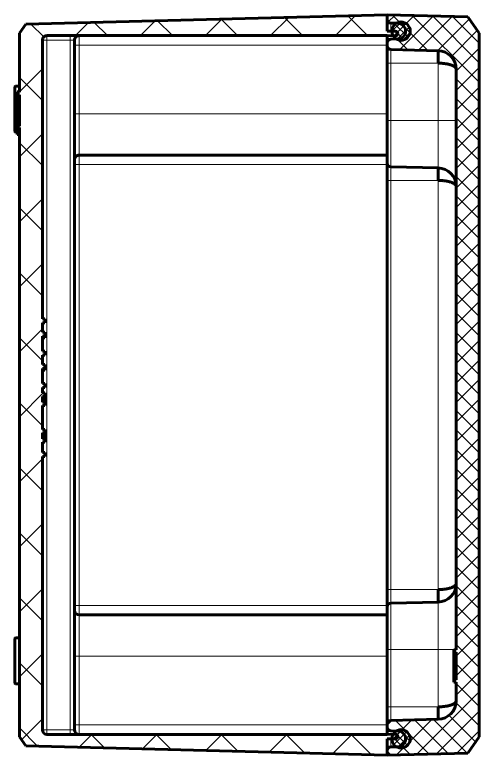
# Model space of a CAD drawing. Header units: millimetres. Extents: x -87 to 220, y -87 to 107.
# Drawn here: x 101.3 to 141.7, y -32.2 to 32.2 of the extents above; entities that cross this region are included whole.
import ezdxf

# ---------------------------------------------------------------- set-up
doc = ezdxf.new("R2010")
doc.units = ezdxf.units.MM
doc.linetypes.add('K5LT_BASIC', pattern=[0])
doc.linetypes.add('K5LT_THIN', pattern=[0])
doc.layers.add('Системный слой', color=7, linetype='Continuous')

# ---------------------------------------------------------------- blocks, each defined once
blk = doc.blocks.new('VP.161610_cutside')
at = {"layer": 'Системный слой'}
h = blk.add_hatch(dxfattribs=at)
h.set_pattern_fill('', angle=135, style=0, pattern_type=0)
h.set_pattern_definition([(135, (-510.7968, -10739.818), (-2.12132034, -2.12132034), []), (225, (-510.7968, -10739.818), (2.12132034, -2.12132034), [])])
h.paths.add_polyline_path([(107.05, 90), (113.08, 90), (113.08, 89.5), (113.58, 89.5), (113.58, 90), (117.66, 90), (120.03, 89.22), (121.48, 87.18), (121.66, 86.1), (121.93, 75.78), (122.18, 75.22), (122.73, 75), (123.38, 75), (123.95, 75.23), (124.18, 75.78), (124.22, 77.3), (124.72, 78.5), (125.92, 79), (127.13, 78.5), (127.62, 77.3), (127.66, 75.78), (127.91, 75.22), (128.46, 75), (129.47, 75), (129.02, 92.5), (125.45, 95), (-27.55, 95), (-31.12, 92.5), (-31.57, 75), (-30.56, 75), (-30, 75.23), (-29.76, 75.78), (-29.72, 77.3), (-29.23, 78.5), (-28.02, 79), (-26.82, 78.5), (-26.32, 77.3), (-26.28, 75.78), (-26.03, 75.22), (-25.48, 75), (-24.83, 75), (-24.26, 75.23), (-24.03, 75.78), (-23.76, 86.1), (-22.92, 88.46), (-20.84, 89.85), (-19.76, 90), (106.55, 90), (106.55, 89.5), (107.05, 89.5)])
h = blk.add_hatch(dxfattribs=at)
h.set_pattern_fill('', angle=135, style=0, pattern_type=0)
h.set_pattern_definition([(135, (-510.7968, -10739.818), (-0.70710678, -0.70710678), []), (225, (-510.7968, -10739.818), (0.70710678, -0.70710678), [])])
h.paths.add_polyline_path([(123.92, 78), (124.51, 76.59), (125.92, 76), (127.34, 76.59), (127.92, 78), (127.34, 79.41), (125.92, 80), (124.51, 79.41)])
h.paths.add_polyline_path([(-26.02, 78), (-26.61, 79.41), (-28.02, 80), (-29.44, 79.41), (-30.02, 78), (-29.44, 76.59), (-28.02, 76), (-26.61, 76.59)])
h = blk.add_hatch(dxfattribs=at)
h.set_pattern_fill('', angle=135, style=0, pattern_type=0)
h.set_pattern_definition([(135, (-510.797, -10739.818), (-7.071068, -7.071068), []), (225, (-510.797, -10739.818), (7.071068, -7.071068), [])])
h.paths.add_polyline_path([(-27.55, -5), (-14.76, -5), (-14.75, -5.17), (-14.74, -5.33), (-14.74, -5.5), (-14.2, -5.5), (-14.18, -5), (-7.34, -5), (-7.33, -5.17), (-7.32, -5.33), (-7.31, -5.5), (-7.13, -5.5), (-7.1, -5.24), (-7.09, -5.16), (-7.08, -5.08), (-7.08, -5), (125.45, -5), (127.41, -3.62), (129.47, 75), (125.95, 75), (125.9, 76.74), (125.73, 77.14), (125.4, 77.3), (125.02, 77.09), (124.9, 76.73), (124.95, 75), (124.95, 1), (124.66, 0.29), (123.95, 0), (64.51, 0), (64.51, 0.5), (63.62, 0.5), (63.62, 0), (61.4, 0), (61.4, 0.5), (60.64, 0.5), (60.64, 0), (59.39, 0), (59.39, 0.5), (58.63, 0.5), (58.63, 0), (53.43, 0), (53.43, 0.5), (52.67, 0.5), (52.67, 0), (51.42, 0), (51.42, 0.5), (50.67, 0.5), (50.67, 0), (49.51, 0), (49.51, 0.5), (48.62, 0.5), (48.62, 0), (45.37, 0), (45.37, 0.5), (44.5, 0.5), (44.5, 0), (42.47, 0), (42.47, 0.5), (41.58, 0.5), (41.58, 0), (38.33, 0), (38.33, 0.5), (37.46, 0.5), (37.46, 0), (35.44, 0), (35.44, 0.5), (34.54, 0.5), (34.54, 0), (-26.05, 0), (-26.76, 0.29), (-27.05, 1), (-27.05, 75), (-27, 76.73), (-27.16, 77.13), (-27.5, 77.3), (-27.88, 77.08), (-28, 76.74), (-28.05, 75), (-31.57, 75), (-29.51, -3.62)])
at = {"layer": 'Системный слой', "color": 150, "linetype": 'K5LT_BASIC', "lineweight": 60, "true_color": 0x0080ff}
for p, q in [((-27.55, 95), (-31.12, 92.5)), ((-27.55, 95), (125.45, 95)), ((129.02, 92.5), (125.45, 95)), ((-31.12, 92.5), (-31.57, 75)), ((129.47, 75), (129.02, 92.5)), ((-19.76, 90), (106.55, 90)), ((106.55, 90), (106.55, 89.5)), ((106.55, 89.5), (107.05, 89.5)), ((107.05, 90), (107.05, 89.5)), ((107.05, 90), (113.08, 90)), ((107.05, 89.5), (107.12, 89.5)), ((107.12, 89.5), (107.33, 89.5)), ((107.33, 89.5), (107.64, 89.5)), ((107.64, 89.5), (108.02, 89.5)), ((108.02, 90), (108.02, 89.5)), ((108.02, 89.5), (108.05, 89.5)), ((108.05, 90), (108.05, 89.5)), ((108.05, 89.5), (112.08, 89.5)), ((112.08, 89.5), (112.28, 89.5)), ((112.28, 89.5), (112.46, 89.5)), ((112.46, 89.5), (112.63, 89.5)), ((112.63, 89.5), (112.78, 89.5)), ((112.78, 89.5), (113, 89.5)), ((113, 89.5), (113.08, 89.5)), ((113.08, 89.5), (113.08, 90)), ((113.08, 89.5), (113.08, 89.5)), ((113.08, 89.5), (113.58, 89.5)), ((113.58, 90), (117.66, 90)), ((113.58, 89.5), (113.58, 90)), ((113.59, 89.5), (113.58, 89.5)), ((113.59, 90), (113.59, 89.5)), ((-23.76, 86.1), (-24.03, 75.78)), ((-23.76, 86.1), (-21.05, 86.1)), ((1.74, 86.1), (1.47, 75.78)), ((1.74, 86.1), (4.45, 86.1)), ((93.45, 86.1), (96.16, 86.1)), ((96.16, 86.1), (96.43, 75.78)), ((118.95, 86.1), (121.66, 86.1)), ((121.93, 75.78), (121.66, 86.1)), ((-29.72, 77.3), (-29.76, 75.78)), ((-28, 76.74), (-28.05, 75)), ((-27.05, 75), (-27, 76.73)), ((-26.28, 75.78), (-26.32, 77.3)), ((124.22, 77.3), (124.18, 75.78)), ((124.9, 76.73), (124.95, 75)), ((125.95, 75), (125.9, 76.74)), ((127.66, 75.78), (127.62, 77.3)), ((-31.57, 75), (-30.56, 75)), ((-31.57, 75), (-29.51, -3.62)), ((-31.57, 75), (-28.05, 75)), ((-27.05, 75), (-27.05, 1)), ((-27.05, 75), (-25.48, 75)), ((-25.48, 75), (-24.83, 75)), ((-24.83, 75), (-21.05, 75)), ((-21.05, 75), (-8.55, 75)), ((-8.55, 75), (0.67, 75)), ((-1.05, 8), (-1.05, 75)), ((0.67, 75), (4.45, 75)), ((0.67, 75), (0.67, 75)), ((4.45, 75), (93.45, 75)), ((93.45, 75), (97.23, 75)), ((97.23, 75), (106.45, 75)), ((97.23, 75), (97.23, 75)), ((98.95, 8), (98.95, 75)), ((106.45, 75), (118.95, 75)), ((118.95, 75), (122.73, 75)), ((122.73, 75), (123.38, 75)), ((123.38, 75), (124.95, 75)), ((124.95, 1), (124.95, 75)), ((125.95, 75), (129.47, 75)), ((127.41, -3.62), (129.47, 75)), ((128.46, 75), (129.47, 75)), ((-26.05, 7), (123.95, 7)), ((34.54, 0), (-26.05, 0)), ((34.54, 0.5), (34.54, 0)), ((35.44, 0.5), (34.54, 0.5)), ((35.44, 0), (35.44, 0.5)), ((38.33, 0.5), (37.46, 0.5)), ((37.46, 0), (37.46, 0.5)), ((38.33, 0.5), (38.34, 0.5)), ((38.33, 0), (38.33, 0.5)), ((38.34, 0.5), (38.45, 0.5)), ((38.34, 0), (38.34, 0.5)), ((38.45, 0), (38.45, 0.5)), ((38.45, 0.5), (38.54, 0.5)), ((38.54, 0.5), (38.63, 0.5)), ((38.54, 0), (38.54, 0.5)), ((38.63, 0.5), (38.66, 0.5)), ((38.66, 0.5), (38.69, 0.5)), ((38.69, 0.5), (38.7, 0.5)), ((38.7, 0), (38.7, 0.5)), ((41.58, 0.5), (41.58, 0)), ((42.47, 0.5), (41.58, 0.5)), ((42.47, 0), (42.47, 0.5)), ((45.37, 0.5), (44.5, 0.5)), ((44.5, 0), (44.5, 0.5)), ((45.37, 0.5), (45.38, 0.5)), ((45.37, 0), (45.37, 0.5)), ((45.38, 0), (45.38, 0.5)), ((45.38, 0.5), (45.49, 0.5)), ((45.49, 0.5), (45.58, 0.5)), ((45.49, 0), (45.49, 0.5)), ((45.58, 0.5), (45.66, 0.5)), ((45.58, 0), (45.58, 0.5)), ((45.66, 0.5), (45.7, 0.5)), ((45.7, 0.5), (45.73, 0.5)), ((45.73, 0), (45.73, 0.5)), ((45.73, 0.5), (45.73, 0.5)), ((48.62, 0.5), (48.62, 0)), ((49.51, 0.5), (48.62, 0.5)), ((49.51, 0), (49.51, 0.5)), ((50.67, 0), (50.67, 0.5)), ((51.42, 0.5), (50.67, 0.5)), ((51.43, 0.5), (51.42, 0.5)), ((51.42, 0), (51.42, 0.5)), ((51.61, 0.5), (51.43, 0.5)), ((51.81, 0.5), (51.61, 0.5)), ((52.29, 0.5), (51.81, 0.5)), ((52.49, 0.5), (52.29, 0.5)), ((52.66, 0.5), (52.49, 0.5)), ((52.67, 0.5), (52.66, 0.5)), ((52.67, 0), (52.67, 0.5)), ((53.43, 0.5), (52.67, 0.5)), ((53.43, 0), (53.43, 0.5)), ((58.63, 0), (58.63, 0.5)), ((59.39, 0.5), (58.63, 0.5)), ((59.4, 0.5), (59.39, 0.5)), ((59.39, 0), (59.39, 0.5)), ((59.57, 0.5), (59.4, 0.5)), ((59.77, 0.5), (59.57, 0.5)), ((60.25, 0.5), (59.77, 0.5)), ((60.45, 0.5), (60.25, 0.5)), ((60.62, 0.5), (60.45, 0.5)), ((60.64, 0.5), (60.62, 0.5)), ((61.4, 0.5), (60.64, 0.5)), ((60.64, 0), (60.64, 0.5)), ((61.4, 0), (61.4, 0.5)), ((64.51, 0.5), (63.62, 0.5)), ((63.62, 0.5), (63.62, 0)), ((64.51, 0), (64.51, 0.5)), ((37.46, 0), (35.44, 0)), ((41.58, 0), (38.33, 0)), ((44.5, 0), (42.47, 0)), ((48.62, 0), (45.37, 0)), ((50.67, 0), (49.51, 0)), ((52.67, 0), (51.42, 0)), ((58.63, 0), (53.43, 0)), ((60.64, 0), (59.39, 0)), ((63.62, 0), (61.4, 0)), ((123.95, 0), (64.51, 0)), ((-29.51, -3.62), (-27.55, -5)), ((125.45, -5), (127.41, -3.62)), ((-27.55, -5), (-14.76, -5)), ((-16.04, -5.19), (-16.03, -5.81)), ((-6.27, -6), (-15.83, -6)), ((-14.83, -5), (-14.82, -5.5)), ((-14.79, -5.5), (-14.82, -5.5)), ((-14.74, -5.5), (-14.79, -5.5)), ((-14.74, -5.5), (-14.76, -5)), ((-14.74, -5.5), (-14.2, -5.5)), ((-14.2, -5.5), (-14.18, -5)), ((-8.79, -5.5), (-14.2, -5.5)), ((-14.18, -5), (-7.34, -5)), ((-8.78, -5), (-8.79, -5.5)), ((-8.53, -5.5), (-8.79, -5.5)), ((-8.52, -5), (-8.53, -5.5)), ((-8.3, -5.5), (-8.53, -5.5)), ((-8.29, -5), (-8.3, -5.5)), ((-8.17, -5.5), (-8.3, -5.5)), ((-8.05, -5.5), (-8.17, -5.5)), ((-7.92, -5.5), (-8.05, -5.5)), ((-7.8, -5.5), (-7.92, -5.5)), ((-7.53, -5.5), (-7.8, -5.5)), ((-7.54, -5), (-7.53, -5.5)), ((-7.5, -5.5), (-7.53, -5.5)), ((-7.44, -5.5), (-7.5, -5.5)), ((-7.37, -5.5), (-7.44, -5.5)), ((-7.31, -5.5), (-7.37, -5.5)), ((-7.31, -5.5), (-7.13, -5.5)), ((-7.13, -5.5), (-7.1, -5.24)), ((-7.1, -5.5), (-7.13, -5.5)), ((-7.1, -5.24), (-7.08, -5)), ((-7.1, -5.24), (-7.1, -5.5)), ((-6.38, -5.5), (-7.1, -5.5)), ((-7.08, -5), (125.45, -5)), ((-5.89, -5.5), (-6.38, -5.5)), ((-6.06, -5.5), (-6.07, -5.81)), ((-5.88, -5), (-5.89, -5.5)), ((-5.62, -5.5), (-5.89, -5.5)), ((-5.52, -5.5), (-5.62, -5.5)), ((-5.51, -5), (-5.52, -5.5)), ((103.96, -5.19), (103.97, -5.81)), ((113.73, -6), (104.17, -6)), ((113.94, -5.19), (113.93, -5.81))]:
    blk.add_line(p, q, dxfattribs=at)
at = {"layer": 'Системный слой', "color": 7, "linetype": 'K5LT_THIN', "lineweight": 18}
for p, q in [((-8.55, 86.1), (-8.55, 90)), ((106.45, 86.1), (106.45, 90)), ((107.12, 90), (107.12, 89.5)), ((107.33, 90), (107.33, 89.5)), ((107.64, 90), (107.64, 89.5)), ((112.08, 90), (112.08, 89.5)), ((112.28, 90), (112.28, 89.5)), ((112.46, 90), (112.46, 89.5)), ((112.63, 90), (112.63, 89.5)), ((112.78, 90), (112.78, 89.5)), ((113, 90), (113, 89.5)), ((113.08, 90), (113.08, 89.5)), ((-21.05, 86.1), (-21.05, 75.78)), ((-21.05, 86.1), (-8.55, 86.1)), ((-8.55, 86.1), (-8.55, 75.78)), ((-8.55, 86.1), (1.74, 86.1)), ((4.45, 86.1), (4.45, 75.78)), ((4.45, 86.1), (93.45, 86.1)), ((93.45, 86.1), (93.45, 75.78)), ((96.16, 86.1), (106.45, 86.1)), ((106.45, 86.1), (106.45, 75.78)), ((106.45, 86.1), (118.95, 86.1)), ((118.95, 86.1), (118.95, 75.78)), ((-29.76, 75.78), (-28.03, 75.78)), ((-24.03, 75.78), (-21.05, 75.78)), ((-21.05, 75), (-21.05, 75.78)), ((-21.05, 75.78), (-8.55, 75.78)), ((-8.55, 75.78), (1.47, 75.78)), ((-8.55, 75), (-8.55, 75.78)), ((1.47, 75.78), (4.45, 75.78)), ((4.45, 75), (4.45, 75.78)), ((4.45, 75.78), (93.45, 75.78)), ((93.45, 75.78), (96.43, 75.78)), ((93.45, 75), (93.45, 75.78)), ((96.43, 75.78), (106.45, 75.78)), ((106.45, 75), (106.45, 75.78)), ((106.45, 75.78), (118.95, 75.78)), ((118.95, 75), (118.95, 75.78)), ((118.95, 75.78), (121.93, 75.78)), ((125.93, 75.78), (127.66, 75.78)), ((-25, 8), (-25, 75)), ((-10.05, 8), (-10.05, 75)), ((1, 8), (1, 75)), ((96.9, 8), (96.9, 75)), ((107.95, 8), (107.95, 75)), ((122.9, 8), (122.9, 75)), ((-25, 8), (-27.05, 8)), ((-26.05, 6.03), (-26.05, 7)), ((-25, 8), (-10.05, 8)), ((-25, 8), (-25, 7)), ((-10.05, 8), (-10.05, 7)), ((-1.05, 8), (-10.05, 8)), ((1, 8), (-1.05, 8)), ((1, 8), (1, 7)), ((1, 8), (96.9, 8)), ((96.9, 8), (96.9, 7)), ((98.95, 8), (96.9, 8)), ((107.95, 8), (98.95, 8)), ((107.95, 8), (122.9, 8)), ((107.95, 8), (107.95, 7)), ((124.95, 8), (122.9, 8)), ((122.9, 8), (122.9, 7)), ((123.95, 7), (123.95, 6.03)), ((-26.05, 6.03), (123.95, 6.03)), ((-26.05, 0.97), (-26.05, 6.03)), ((123.95, 6.03), (123.95, 0.97)), ((-26.05, 0.97), (123.95, 0.97)), ((-26.05, 0), (-26.05, 0.97)), ((38.63, 0), (38.63, 0.5)), ((38.66, 0), (38.66, 0.5)), ((38.69, 0), (38.69, 0.5)), ((45.66, 0), (45.66, 0.5)), ((45.7, 0), (45.7, 0.5)), ((45.73, 0), (45.73, 0.5)), ((51.43, 0), (51.43, 0.5)), ((51.61, 0), (51.61, 0.5)), ((51.81, 0), (51.81, 0.5)), ((52.29, 0), (52.29, 0.5)), ((52.49, 0), (52.49, 0.5)), ((52.66, 0), (52.66, 0.5)), ((59.4, 0), (59.4, 0.5)), ((59.57, 0), (59.57, 0.5)), ((59.77, 0), (59.77, 0.5)), ((60.25, 0), (60.25, 0.5)), ((60.45, 0), (60.45, 0.5)), ((60.62, 0), (60.62, 0.5)), ((123.95, 0.97), (123.95, 0)), ((-14.82, -5.19), (-16.04, -5.19)), ((-6.07, -5.81), (-16.03, -5.81)), ((-14.8, -5), (-14.79, -5.5)), ((-8.17, -5), (-8.17, -5.5)), ((-8.05, -5), (-8.05, -5.5)), ((-7.92, -5), (-7.92, -5.5)), ((-7.8, -5), (-7.8, -5.5)), ((-7.52, -5), (-7.5, -5.5)), ((-7.45, -5), (-7.44, -5.5)), ((-7.38, -5), (-7.37, -5.5)), ((-6.37, -5), (-6.38, -5.5)), ((-5.61, -5), (-5.62, -5.5)), ((113.94, -5.19), (103.96, -5.19)), ((113.93, -5.81), (103.97, -5.81))]:
    blk.add_line(p, q, dxfattribs=at)
at = {"layer": 'Системный слой', "color": 150, "linetype": 'K5LT_BASIC', "lineweight": 60, "true_color": 0x0080ff}
for centre in [(-28.02, 78), (125.92, 78)]:
    blk.add_circle(centre, 2, dxfattribs=at)
for centre, radius, start, end in [((-19.76, 86), 4, 90, 178.5), ((5.74, 86), 4, 90, 178.5), ((92.16, 86), 4, 1.5, 90), ((117.66, 86), 4, 1.5, 90), ((-28.02, 77.3), 1.7, 0, 180), ((125.92, 77.3), 1.7, 0, 180), ((-30.56, 75.8), 0.8, 270, 358.5), ((-27.43, 76.73), 0.573, 96.6379, 178.5), ((-27.56, 76.74), 0.558, 358.5, 83.2745), ((-25.48, 75.8), 0.8, 181.5, 270), ((-24.83, 75.8), 0.8, 270, 358.5), ((0.67, 75.8), 0.8, 270, 358.5), ((97.23, 75.8), 0.8, 181.5, 270), ((122.73, 75.8), 0.8, 181.5, 270), ((123.38, 75.8), 0.8, 270, 358.5), ((125.46, 76.74), 0.558, 96.7255, 181.5), ((125.33, 76.73), 0.573, 1.5, 83.3621), ((128.46, 75.8), 0.8, 181.5, 270), ((-26.05, 8), 1, 180, 270), ((-0.05, 8), 1, 180, 270), ((97.95, 8), 1, 270, 0), ((123.95, 8), 1, 270, 0), ((-26.05, 1), 1, 180, 270), ((123.95, 1), 1, 270, 0), ((-16.24, -5.2), 0.2, 1.5, 90), ((-15.83, -5.8), 0.2, 181.5, 270), ((-6.27, -5.8), 0.2, 270, 358.5), ((103.76, -5.2), 0.2, 1.5, 90), ((104.17, -5.8), 0.2, 181.5, 270), ((113.73, -5.8), 0.2, 270, 358.5), ((114.14, -5.2), 0.2, 90, 178.5)]:
    blk.add_arc(centre, radius, start, end, dxfattribs=at)
at = {"layer": 'Системный слой', "color": 7, "linetype": 'K5LT_THIN', "lineweight": 18}
for centre, major_axis, start_param, end_param in [((-26.05, 6.05), (-1, 0), 0, 1.570796), ((123.95, 6.05), (1, 0), 4.712389, 6.283185), ((-26.05, 1), (-1, 0), 0, 1.570796), ((123.95, 1), (1, 0), 4.712389, 6.283185)]:
    blk.add_ellipse(centre, major_axis=major_axis, ratio=0.026177, start_param=start_param, end_param=end_param, dxfattribs=at)
at = {"layer": 'Системный слой', "color": 150, "linetype": 'K5LT_BASIC', "lineweight": 60, "true_color": 0x0080ff}
for points, knots in [([(-21.05, 86.1), (-21.05, 86.28), (-21.04, 86.6), (-21.01, 87.05), (-20.96, 87.46), (-20.91, 87.85), (-20.84, 88.23), (-20.75, 88.59), (-20.65, 88.92), (-20.53, 89.22), (-20.4, 89.48), (-20.26, 89.7), (-20.11, 89.86), (-19.94, 89.97), (-19.82, 90), (-19.76, 90)], [0, 0, 0, 0, 1.300748, 2.439918, 3.480591, 4.564561, 5.707801, 6.853774, 8.034512, 9.246294, 10.495013, 11.789796, 13.093482, 14.504008, 16, 16, 16, 16]), ([(4.45, 86.1), (4.45, 86.28), (4.46, 86.6), (4.49, 87.05), (4.54, 87.46), (4.59, 87.85), (4.66, 88.23), (4.75, 88.59), (4.85, 88.92), (4.97, 89.22), (5.1, 89.48), (5.24, 89.7), (5.39, 89.86), (5.56, 89.97), (5.68, 90), (5.74, 90)], [0, 0, 0, 0, 1.300754, 2.439926, 3.4806, 4.564572, 5.707813, 6.853786, 8.034526, 9.246309, 10.495025, 11.789813, 13.093491, 14.504015, 16, 16, 16, 16]), ([(93.45, 86.1), (93.45, 86.28), (93.44, 86.6), (93.41, 87.05), (93.36, 87.46), (93.31, 87.85), (93.24, 88.23), (93.15, 88.59), (93.05, 88.92), (92.93, 89.22), (92.8, 89.48), (92.66, 89.7), (92.51, 89.86), (92.34, 89.97), (92.22, 90), (92.16, 90)], [0, 0, 0, 0, 1.300826, 2.440061, 3.480793, 4.564824, 5.708128, 6.854166, 8.03497, 9.246821, 10.495606, 11.790465, 13.094216, 14.504817, 16, 16, 16, 16]), ([(118.95, 86.1), (118.95, 86.28), (118.94, 86.6), (118.91, 87.05), (118.86, 87.46), (118.81, 87.85), (118.74, 88.23), (118.65, 88.59), (118.55, 88.92), (118.43, 89.22), (118.3, 89.48), (118.16, 89.7), (118.01, 89.86), (117.84, 89.97), (117.72, 90), (117.66, 90)], [0, 0, 0, 0, 1.300748, 2.439918, 3.480591, 4.564561, 5.707801, 6.853774, 8.034512, 9.246294, 10.495013, 11.789796, 13.093482, 14.504008, 16, 16, 16, 16])]:
    blk.add_open_spline(points, degree=3, knots=knots, dxfattribs=at)
blk.add_open_spline([(-7.31, -5.5), (-7.32, -5.33), (-7.33, -5.17), (-7.34, -5)], degree=3, dxfattribs=at)

msp = doc.modelspace()

# ---------------------------------------------------------------- block references
at = {"xscale": 0.4, "yscale": 0.4, "zscale": 0.4, "rotation": -90.00000000000001}
msp.add_blockref('VP.161610_cutside', (103.669, 19.58), dxfattribs=at)
msp.add_blockref('VP.161610_cutside', (103.669, 19.58), dxfattribs=at)

doc.saveas('drawing.dxf')
